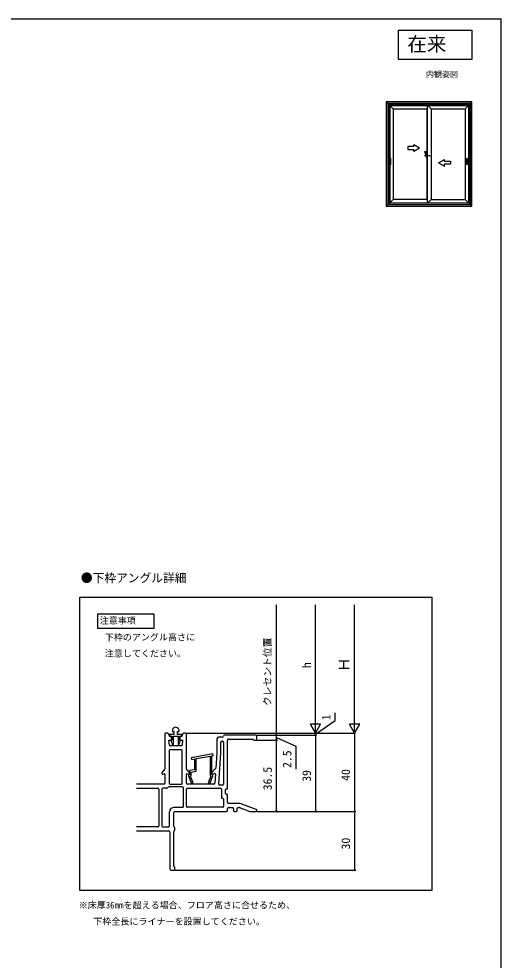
# Model space of a CAD drawing. Units: millimetres, scale not verified, with parts at other scales. Extents: x -525 to 525, y -785 to 781.
# Drawn here: x 32 to 525, y -217 to 745 of the extents above; entities that cross this region are included whole.
import ezdxf
from ezdxf.enums import TextEntityAlignment as Align

# ---------------------------------------------------------------- set-up
doc = ezdxf.new("R2010")
doc.units = ezdxf.units.MM
doc.header["$LTSCALE"] = 4
for name, color, linetype in [('0-1_USER1', 3, 'Continuous'), ('0-2_YKK_11', 7, 'Continuous'), ('0-4_YKK_12', 2, 'Continuous'), ('0-6_YKK_A1', 4, 'Continuous'), ('0-7_YKK_D', 6, 'Continuous'), ('0-8_YKK_ZWAK', 7, 'Continuous')]:
    doc.layers.add(name, color=color, linetype=linetype)
doc.styles.add('ＭＳ ゴシック', font='')
doc.styles.get('ＭＳ ゴシック').set_extended_font_data('MS Gothic')

msp = doc.modelspace()

# ---------------------------------------------------------------- linework, layer by layer
at = {"layer": '0-1_USER1'}
for points in [[(420, 733.8), (495, 733.8), (495, 703.8), (420, 703.8)], [(112.486, 122.107), (112.486, 137.107), (169.726, 137.107), (169.726, 122.107), (113.486, 122.107)]]:
    msp.add_lwpolyline(points, close=True, dxfattribs=at)
at = {"layer": '0-2_YKK_11'}
for p, q in [((181, 14.428), (181, -21.557)), ((183.2, 15.028), (181.6, 15.028)), ((185.2, 12.628), (185.2, 13.028)), ((186.7, 12.028), (185.8, 12.028)), ((198.2, 12.028), (197.3, 12.028)), ((198.8, 13.028), (198.8, 12.628)), ((202.4, 15.028), (200.8, 15.028)), ((203, -21.557), (203, 14.428)), ((240, 11.028), (237, 11.028)), ((274, 13.028), (242, 13.028)), ((275, 9.028), (275, 12.028)), ((197.495, 2.028), (186.505, 2.028)), ((234, 8.028), (234, -4.94)), ((238.2, -5.072), (238.2, 5.828)), ((239.2, 6.828), (239.8, 6.828)), ((240.8, 5.828), (240.8, -37.172)), ((245, -41.372), (245, 8.028)), ((246, 9.028), (270.808, 9.028)), ((271.992, 8.028), (274, 8.028)), ((185.2, -3.172), (185.2, -35.972)), ((197.8, -2.172), (186.2, -2.172)), ((198.8, -35.972), (198.8, -3.172)), ((233.998, -5.003), (233.024, -20.594)), ((236.2, -37.109), (238.198, -5.134)), ((178, -25.386), (178, -26.311)), ((180.707, -22.265), (178.293, -24.679)), ((178.755, -26.891), (180.245, -26.492)), ((181, -27.071), (181, -35.972)), ((203, -35.972), (203, -27.071)), ((205.707, -24.679), (203.293, -22.265)), ((203.755, -26.492), (205.245, -26.891)), ((206, -26.311), (206, -25.386)), ((229, -25.386), (229, -26.311)), ((232.733, -21.239), (229.293, -24.679)), ((229.755, -26.891), (231.873, -26.323)), ((232.627, -26.94), (232.059, -36.034)), ((180, -36.972), (151.9, -36.972)), ((186.2, -36.972), (197.8, -36.972)), ((231.061, -36.972), (204, -36.972)), ((239.8, -38.172), (237.198, -38.172)), ((151.9, -41.172), (173.8, -41.172)), ((174.8, -42.172), (174.8, -79.772)), ((177.8, -42.172), (177.8, -79.772)), ((183.02, -41.172), (178.8, -41.172)), ((199, -39.972), (184.853, -39.972)), ((200, -59.772), (200, -40.972)), ((203, -59.772), (203, -42.172)), ((204, -41.172), (237.8, -41.172)), ((238.8, -42.172), (238.8, -50.572)), ((243, -46.772), (243, -42.572)), ((243.6, -41.972), (244.4, -41.972)), ((244.4, -47.372), (243.6, -47.372)), ((245, -55.972), (245, -47.972)), ((240.8, -52.572), (240.8, -59.772)), ((257.515, -56.972), (246, -56.972)), ((274.342, -63.032), (257.857, -57.032)), ((185.8, -79.772), (185.8, -65.372)), ((190, -80.04), (190, -65.972)), ((190.4, -60.772), (199, -60.772)), ((191, -64.972), (244, -64.972)), ((239.8, -60.772), (204, -60.772)), ((245, -63.972), (245, -61.972)), ((246, -60.972), (250, -60.972)), ((251, -61.972), (251, -63.972)), ((252, -64.972), (254, -64.972)), ((255, -63.972), (255, -61.972)), ((256, -60.972), (256.81, -60.972)), ((257.152, -61.032), (267.81, -64.911)), ((268.152, -64.972), (274, -64.972)), ((173.8, -80.772), (151.9, -80.772)), ((151.9, -84.972), (185, -84.972)), ((178.8, -80.772), (184.8, -80.772)), ((186, -85.972), (186, -123.972)), ((190, -120.64), (190, -85.704)), ((191, -83.972), (191, -81.772)), ((187, -124.972), (190, -124.972)), ((191, -123.972), (191, -122.372))]:
    msp.add_line(p, q, dxfattribs=at)
for points in [[(185.51, 2.929), (185, 8.028), (187.7, 8.028), (187.7, 11.028)], [(188.595, 17.627), (188.595, 16.627), (189.995, 16.627), (189.995, 13.627), (185.495, 13.627), (185.495, 12.027), (187.995, 12.027), (187.995, 7.827), (186.927, 7.827), (188.6, 3.15), (189.595, 3.323)], [(189.595, 3.323), (189.595, 12.027), (194.395, 12.027), (194.395, 3.323), (195.39, 3.15), (197.063, 7.827), (195.995, 7.827), (195.995, 12.027), (198.495, 12.027), (198.495, 13.627), (193.995, 13.627), (193.995, 16.627), (195.395, 16.627), (195.395, 17.627)], [(196.3, 11.028), (196.3, 8.028), (199, 8.028), (198.49, 2.929)]]:
    msp.add_lwpolyline(points, dxfattribs=at)
msp.add_lwpolyline([(229.944, -6.185), (207.744, -10.1), (208.056, -11.872), (211.2, -11.318), (211.2, -22.29), (206.2, -23.172), (206.2, -27.172), (205.8, -27.572), (205.2, -28.172), (205.2, -28.572), (208.262, -36.4), (209.938, -35.744), (207.289, -28.972), (208, -28.261), (208, -24.682), (213, -23.8), (213, -11.001), (227.2, -8.497), (227.2, -28.261), (227.911, -28.972), (225.262, -35.744), (226.938, -36.4), (230, -28.572), (230, -28.172), (229.4, -27.572), (229, -27.172), (229, -8.18), (230.256, -7.958)], close=True, dxfattribs=at)
for centre, radius, start, end in [((191.995, 17.627), 3.4, 359.99999, 180.00001), ((181.6, 14.428), 0.6, 90, 180), ((183.2, 13.028), 2, 0, 90), ((185.8, 12.628), 0.6, 180, 270), ((186.7, 11.028), 1, 0, 90), ((197.3, 11.028), 1, 90, 180), ((198.2, 12.628), 0.6, 270, 0), ((200.8, 13.028), 2, 90, 180), ((202.4, 14.428), 0.6, 360, 90), ((237, 8.028), 3, 90, 180), ((240, 12.028), 1, 270, 0), ((242, 12.028), 1, 90, 180), ((274, 12.028), 1, 0, 90), ((186.505, 3.028), 1, 185.71059, 270), ((197.495, 3.028), 1, 270, 354.28941), ((239.2, 5.828), 1, 90, 180), ((239.8, 5.828), 1, 0, 90), ((246, 8.028), 1, 90, 180), ((270.808, 8.428), 0.6, 9.59407, 90), ((271.992, 8.628), 0.6, 189.59407, 270), ((274, 9.028), 1, 270, 0), ((186.2, -3.172), 1, 90, 180), ((197.8, -3.172), 1, 0, 90), ((233, -4.94), 1, 356.42367, 0), ((237.2, -5.072), 1, 356.42367, 0), ((179, -25.386), 1, 135, 180), ((178.6, -26.311), 0.6, 180, 285), ((180.4, -27.071), 0.6, 0, 105), ((180, -21.557), 1, 315, 360), ((204, -21.557), 1, 180, 225), ((203.6, -27.071), 0.6, 75, 180), ((205.4, -26.311), 0.6, 255, 360), ((205, -25.386), 1, 0, 45), ((230, -25.386), 1, 135, 180), ((229.6, -26.311), 0.6, 180, 285), ((232.028, -26.903), 0.6, 356.42367, 105), ((232.026, -20.532), 1, 315, 356.42367), ((180, -35.972), 1, 270, 0), ((186.2, -35.972), 1, 180, 270), ((197.8, -35.972), 1, 270, 0), ((204, -35.972), 1, 180, 270), ((231.061, -35.972), 1, 270, 356.42367), ((237.198, -37.172), 1, 176.42367, 270), ((239.8, -37.172), 1, 270, 0), ((173.8, -42.172), 1, 0, 90), ((178.8, -42.172), 1, 90, 180), ((183.02, -40.172), 1, 270, 336.42182), ((184.853, -40.972), 1, 90, 156.42182), ((199, -40.972), 1, 0, 90), ((204, -42.172), 1, 90, 180), ((237.8, -42.172), 1, 0, 90), ((243.6, -42.572), 0.6, 90, 180), ((243.6, -46.772), 0.6, 180, 270), ((244.4, -41.372), 0.6, 270, 360), ((244.4, -47.972), 0.6, 360, 90), ((239.8, -50.572), 1, 180, 270), ((239.8, -52.572), 1, 360, 90), ((246, -55.972), 1, 180, 270), ((257.515, -57.972), 1, 70, 90), ((190.4, -65.372), 4.6, 90, 180), ((191, -65.972), 1, 90, 180), ((199, -59.772), 1, 270, 0), ((204, -59.772), 1, 180, 270), ((239.8, -59.772), 1, 270, 0), ((244, -63.972), 1, 270, 0), ((246, -61.972), 1, 90, 180), ((250, -61.972), 1, 0, 90), ((252, -63.972), 1, 180, 270), ((254, -63.972), 1, 270, 0), ((256, -61.972), 1, 90, 180), ((256.81, -61.972), 1, 70, 90), ((268.152, -63.972), 1, 250, 270), ((274, -63.972), 1, 270, 70), ((173.8, -79.772), 1, 270, 0), ((178.8, -79.772), 1, 180, 270), ((184.8, -79.772), 1, 270, 0), ((185, -85.972), 1, 0, 90), ((191, -80.04), 1, 180, 240), ((191, -85.704), 1, 120, 180), ((190, -81.772), 1, 0, 60), ((190, -83.972), 1, 300, 360), ((187, -123.972), 1, 180, 270), ((191, -120.64), 1, 180, 240), ((190, -123.972), 1, 270, 0), ((190, -122.372), 1, 0, 60)]:
    msp.add_arc(centre, radius, start, end, dxfattribs=at)
at = {"layer": '0-4_YKK_12'}
msp.add_lwpolyline([(94.11, 154.116), (454.11, 154.116), (454.11, -145.884), (94.11, -145.884)], close=True, dxfattribs=at)
at = {"layer": '0-6_YKK_A1'}
for p, q in [((495, 660.236), (407.5, 660.236)), ((410.95, 656.786), (407.5, 660.236)), ((493.5, 658.736), (409, 658.736)), ((409, 658.736), (409, 555.236)), ((492.125, 657.361), (410.375, 657.361)), ((410.375, 657.361), (410.375, 556.611)), ((410.5, 657.236), (492, 657.236)), ((410.5, 556.736), (410.5, 657.236)), ((414.35, 653.386), (410.95, 656.786)), ((410.95, 656.786), (491.55, 656.786)), ((410.95, 656.786), (410.95, 557.186)), ((449.685, 557.186), (449.685, 656.786)), ((453.485, 653.386), (450.085, 656.786)), ((491.55, 656.786), (491.55, 557.186)), ((492, 556.736), (492, 657.236)), ((492.125, 657.361), (492.125, 556.611)), ((493.5, 658.736), (493.5, 555.236)), ((495, 553.736), (495, 660.236)), ((414.35, 653.386), (449.015, 653.386)), ((414.35, 653.386), (414.35, 560.636)), ((449.015, 653.386), (449.685, 654.056)), ((449.015, 653.386), (449.015, 607.636)), ((453.485, 653.386), (488.15, 653.386)), ((453.485, 653.386), (453.485, 560.636)), ((488.15, 653.386), (488.15, 560.636)), ((435.515, 614.636), (435.515, 616.6)), ((441.515, 613.136), (435.515, 616.6)), ((441.515, 613.136), (435.515, 609.672)), ((435.515, 609.672), (435.515, 611.636)), ((446.685, 609.636), (448.685, 603.636)), ((446.685, 609.636), (448.685, 609.636)), ((448.685, 603.636), (448.685, 609.636)), ((448.685, 607.636), (449.685, 607.636)), ((411.025, 602.311), (411.025, 596.461)), ((411.9, 602.386), (411.1, 602.386)), ((411.975, 596.461), (411.975, 602.311)), ((446.685, 605.636), (452.185, 605.636)), ((448.685, 603.636), (449.685, 603.636)), ((449.015, 603.636), (449.015, 560.636)), ((460.985, 598.136), (466.985, 601.6)), ((460.985, 598.136), (466.985, 594.672)), ((466.985, 599.636), (466.985, 601.6)), ((466.985, 594.672), (466.985, 596.636)), ((472.985, 596.636), (466.985, 596.636)), ((489.35, 596.461), (489.35, 602.311)), ((489.425, 602.386), (490.375, 602.386)), ((490.45, 602.311), (490.45, 596.461)), ((411.1, 596.386), (411.9, 596.386)), ((490.375, 596.386), (489.425, 596.386)), ((449.015, 560.636), (414.35, 560.636)), ((449.015, 560.636), (449.685, 559.966)), ((453.485, 560.636), (450.035, 557.186)), ((453.485, 560.636), (488.15, 560.636)), ((493.5, 555.236), (409, 555.236)), ((409.2, 555.436), (493.3, 555.436)), ((410.825, 557.061), (491.675, 557.061)), ((410.95, 557.186), (491.55, 557.186))]:
    msp.add_line(p, q, dxfattribs=at)
for points in [[(407.5, 660.236), (407.5, 553.736), (495, 553.736)], [(488.15, 653.386), (491.55, 656.786), (495, 660.236)], [(435.515, 614.636), (429.515, 614.636), (429.515, 611.636), (435.515, 611.636)], [(466.985, 599.636), (472.985, 599.636), (472.985, 596.636)], [(414.4, 560.636), (410.95, 557.186), (407.5, 553.736)], [(495, 553.736), (491.55, 557.186), (488.1, 560.636)]]:
    msp.add_lwpolyline(points, dxfattribs=at)
for centre, start, end in [((411.1, 602.311), 90, 180), ((411.9, 602.311), 0, 90), ((489.425, 602.311), 90, 180), ((490.375, 602.311), 0, 90), ((411.1, 596.461), 180, 270), ((411.9, 596.461), 270, 0), ((489.425, 596.461), 180, 270), ((490.375, 596.461), 270, 0)]:
    msp.add_arc(centre, 0.075, start, end, dxfattribs=at)
at = {"layer": '0-7_YKK_D'}
for p, q in [((295, 13.028), (295, 146.141)), ((335, 25.528), (335, 146.141)), ((375, 25.528), (375, 146.141)), ((335, 15.028), (335, 33.215)), ((375, 15.028), (375, 33.215)), ((335, 15.028), (329.75, 24.122)), ((340.25, 24.122), (329.75, 24.122)), ((335, 15.028), (340.25, 24.122)), ((375, 15.028), (369.75, 24.122)), ((380.25, 24.122), (369.75, 24.122)), ((375, 15.028), (380.25, 24.122)), ((203.4, 15.028), (336, 15.028)), ((203.4, 15.028), (336, 15.028)), ((203.4, 15.028), (376, 15.028)), ((268.118, 15.028), (376, 15.028)), ((275, 13.028), (296, 13.028)), ((275, 13.028), (296, 13.028)), ((275, 13.028), (336, 13.028)), ((275, 13.028), (336, 13.028)), ((295, 8.028), (295, 13.028)), ((335, 15.028), (335, 17.578)), ((335, 13.028), (335, 15.028)), ((335, 13.028), (335, 15.028)), ((335, 13.028), (335, -64.972)), ((335, 13.028), (335, 10.478)), ((375, 15.028), (375, -64.972)), ((275, 8.028), (296, 8.028)), ((275, 8.028), (296, 8.028)), ((295, -64.972), (295, 8.028)), ((275, -64.972), (296, -64.972)), ((275, -64.972), (336, -64.972)), ((275, -64.972), (376, -64.972)), ((275, -64.972), (376, -64.972)), ((375, -64.972), (375, -124.972)), ((191, -124.972), (376, -124.972))]:
    msp.add_line(p, q, dxfattribs=at)
for points in [[(335, 14.028), (355, 28.08), (355, 35.693)], [(295, 10.528), (315, 1.587), (315, -21.641)]]:
    msp.add_lwpolyline(points, dxfattribs=at)
for centre in [(295, 13.028), (295, 13.028), (335, 13.028), (335, 13.028), (295, 8.028), (295, 8.028), (295, -64.972), (335, -64.972), (375, -64.972), (375, -64.972), (375, -124.972)]:
    msp.add_circle(centre, 0.637, dxfattribs=at)
at = {"layer": '0-8_YKK_ZWAK'}
msp.add_line((-525, 745.236), (525, 745.236), dxfattribs=at)
msp.add_lwpolyline([(-525, -784.764), (525, -784.764), (525, 745.236)], dxfattribs=at)

# ---------------------------------------------------------------- texts
at = {"layer": '0-1_USER1', "style": 'ＭＳ ゴシック'}
for s, height, p in [('在来', 14.66, (429, 707.8)), ('内観姿図', 5.865, (448, 683.8)), ('●下枠アングル詳細', 8.798, (95, 166.592)), ('注意事項', 6.598, (114.284, 124.905)), (' 下枠のアングル高さに', 6.598, (115, 107.808)), (' 注意してください。', 6.598, (115, 91.223)), ('※床厚36㎜を超える場合、フロア高さに合せるため、', 6.598, (92.773, -166.095)), (' \u3000下枠全長にライナーを設置してください。', 6.598, (94, -182.783))]:
    msp.add_text(s, height=height, dxfattribs=at).set_placement(p, align=Align.BOTTOM_LEFT)
at = {"layer": '0-7_YKK_D', "style": 'ＭＳ ゴシック'}
for s, height, p in [('クレセント位置', 7.331, (291.75, 42.745)), ('h', 8.798, (333, 81.471)), ('Ｈ', 11, (373, 77.482)), ('1', 8.798, (353, 28.239)), ('2.5', 8.798, (313, -20.527)), ('36.5', 8.798, (293, -43.335)), ('39', 8.798, (333, -34.665)), ('40', 8.798, (373, -33.699)), ('30', 8.798, (373, -103.835))]:
    msp.add_text(s, height=height, rotation=90, dxfattribs=at).set_placement(p, align=Align.BOTTOM_LEFT)

doc.saveas('drawing.dxf')
